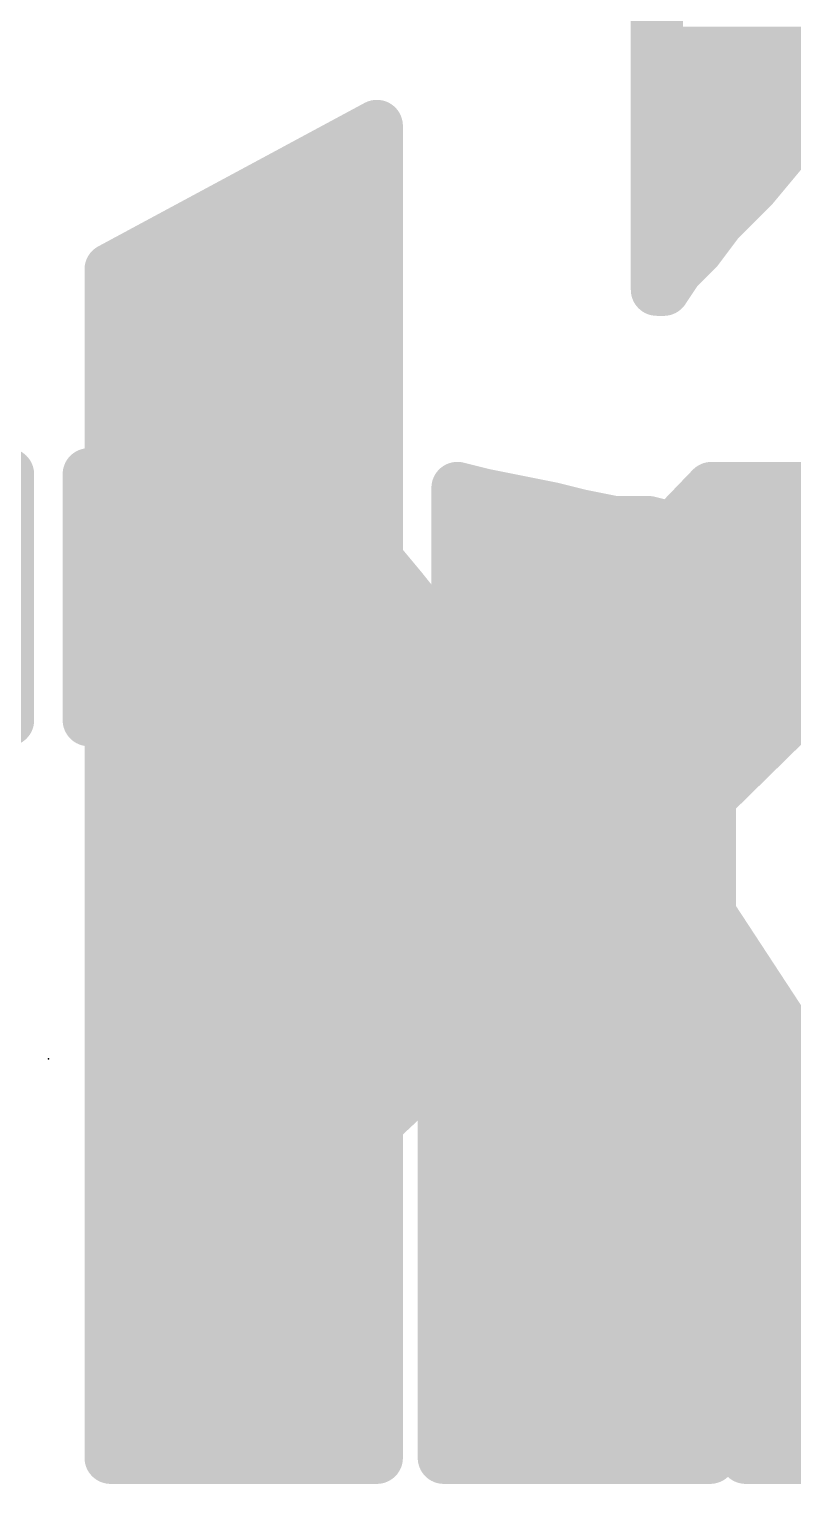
# Model space of a CAD drawing. Extents: x -41 to 66, y -21 to 32.
# Drawn here: x 12.672 to 13.79, y 20.841 to 22.971 of the extents above; entities that cross this region are included whole.
import ezdxf

# ---------------------------------------------------------------- set-up
doc = ezdxf.new("R2010")
doc.units = 0
for name, color, linetype in [('21', 41, 'CONTINUOUS'), ('22', 40, 'CONTINUOUS'), ('23', 53, 'CONTINUOUS'), ('24', 53, 'CONTINUOUS')]:
    doc.layers.add(name, color=color, linetype=linetype)

msp = doc.modelspace()

# ---------------------------------------------------------------- linework, layer by layer
at = {"layer": '21', "const_width": 0.0762}
for points in [[(13.591, 23.869), (13.591, 22.589)], [(13.591, 22.9362), (13.8982, 22.9362)], [(13.591, 22.86), (13.8417, 22.86)], [(13.781, 22.799), (13.841, 22.859)], [(12.791, 22.619), (13.181, 22.829)], [(13.181, 22.829), (13.181, 21.789)], [(13.731, 22.739), (13.781, 22.799)], [(13.0971, 22.7838), (13.181, 22.7838)], [(13.591, 22.7838), (13.7683, 22.7838)], [(13.681, 22.689), (13.731, 22.739)], [(12.9555, 22.7076), (13.181, 22.7076)], [(13.591, 22.7076), (13.6996, 22.7076)], [(13.651, 22.649), (13.681, 22.689)], [(13.621, 22.619), (13.651, 22.649)], [(12.814, 22.6314), (13.181, 22.6314)], [(13.591, 22.6314), (13.6334, 22.6314)], [(12.791, 20.879), (12.791, 22.619)], [(13.601, 22.589), (13.621, 22.619)], [(13.591, 22.589), (13.601, 22.589)], [(12.791, 22.5552), (13.181, 22.5552)], [(12.791, 22.479), (13.181, 22.479)], [(12.791, 22.4028), (13.181, 22.4028)], [(12.791, 22.3266), (13.181, 22.3266)], [(12.631, 22.319), (12.641, 22.319)], [(12.641, 22.319), (12.641, 21.959)], [(13.181, 21.789), (13.671, 22.299)], [(14.131, 22.299), (13.601, 21.779)], [(13.671, 22.299), (14.131, 22.299)], [(12.2835, 22.2504), (12.641, 22.2504)], [(12.791, 22.2504), (13.181, 22.2504)], [(13.6243, 22.2504), (14.0815, 22.2504)], [(12.202, 22.1742), (12.641, 22.1742)], [(12.791, 22.1742), (13.181, 22.1742)], [(13.5511, 22.1742), (14.0038, 22.1742)], [(12.1404, 22.098), (12.641, 22.098)], [(12.791, 22.098), (13.181, 22.098)], [(13.4779, 22.098), (13.9261, 22.098)], [(11.731, 22.0218), (12.641, 22.0218)], [(12.791, 22.0218), (13.181, 22.0218)], [(13.4047, 22.0218), (13.8485, 22.0218)], [(12.641, 21.959), (12.631, 21.959)], [(12.791, 21.9456), (13.181, 21.9456)], [(13.3315, 21.9456), (13.7708, 21.9456)], [(12.791, 21.8694), (13.181, 21.8694)], [(13.2582, 21.8694), (13.6931, 21.8694)], [(12.791, 21.7932), (13.181, 21.7932)], [(13.185, 21.7932), (13.6155, 21.7932)], [(13.601, 21.779), (14.191, 20.879)], [(12.791, 21.717), (13.6416, 21.717)], [(12.791, 21.6408), (13.6916, 21.6408)], [(12.791, 21.5646), (13.7416, 21.5646)], [(13.331, 21.509), (13.181, 21.369)], [(13.721, 20.879), (13.331, 21.509)], [(12.791, 21.4884), (13.3089, 21.4884)], [(13.3438, 21.4884), (13.7915, 21.4884)], [(12.791, 21.4122), (13.2273, 21.4122)], [(13.3909, 21.4122), (13.8415, 21.4122)], [(13.181, 21.369), (13.181, 20.879)], [(12.791, 21.336), (13.181, 21.336)], [(13.4381, 21.336), (13.8914, 21.336)], [(12.791, 21.2598), (13.181, 21.2598)], [(13.4853, 21.2598), (13.9414, 21.2598)], [(12.791, 21.1836), (13.181, 21.1836)], [(13.5324, 21.1836), (13.9913, 21.1836)], [(12.791, 21.1074), (13.181, 21.1074)], [(13.5796, 21.1074), (14.0413, 21.1074)], [(12.791, 21.0312), (13.181, 21.0312)], [(13.6268, 21.0312), (14.0912, 21.0312)], [(12.791, 20.955), (13.181, 20.955)], [(13.674, 20.955), (14.1412, 20.955)], [(13.181, 20.879), (12.791, 20.879)], [(14.191, 20.879), (13.721, 20.879)]]:
    msp.add_lwpolyline(points, dxfattribs=at)
at = {"layer": '21', "const_width": 0.0381}
for points in [[(13.591, 22.9552, 1), (13.591, 22.9171)], [(13.591, 22.879, 1), (13.591, 22.8409)], [(13.2001, 22.829, 1), (13.162, 22.829)], [(13.19, 22.8122, 1), (13.172, 22.8458)], [(13.7675, 22.8125, 1), (13.7945, 22.7855)], [(13.7956, 22.7868, 1), (13.7664, 22.8112)], [(13.0971, 22.8028, 1), (13.0971, 22.7647)], [(13.181, 22.7647, 1), (13.181, 22.8028)], [(13.591, 22.8028, 1), (13.591, 22.7647)], [(13.7683, 22.7647, 1), (13.7683, 22.8028)], [(13.7164, 22.7512, 1), (13.7456, 22.7268)], [(13.7445, 22.7255, 1), (13.7175, 22.7525)], [(12.9555, 22.7266, 1), (12.9555, 22.6885)], [(13.181, 22.6885, 1), (13.181, 22.7266)], [(13.591, 22.7266, 1), (13.591, 22.6885)], [(13.6962, 22.6776, 1), (13.6658, 22.7004)], [(13.6996, 22.6885, 1), (13.6996, 22.7266)], [(13.6675, 22.7025, 1), (13.6945, 22.6755)], [(13.6645, 22.6355, 1), (13.6375, 22.6625)], [(12.814, 22.6505, 1), (12.814, 22.6124)], [(13.181, 22.6124, 1), (13.181, 22.6505)], [(13.591, 22.6505, 1), (13.591, 22.6124)], [(13.6358, 22.6604, 1), (13.6662, 22.6376)], [(13.6334, 22.6124, 1), (13.6334, 22.6505)], [(12.782, 22.6358, 1), (12.8, 22.6022)], [(12.8101, 22.619, 1), (12.772, 22.619)], [(13.6075, 22.6325, 1), (13.6345, 22.6055)], [(13.6369, 22.6084, 1), (13.6051, 22.6296)], [(13.591, 22.6081, 1), (13.591, 22.57)], [(13.5851, 22.5996, 1), (13.6169, 22.5784)], [(13.601, 22.57, 1), (13.601, 22.6081)], [(13.572, 22.589, 1), (13.6101, 22.589)], [(12.791, 22.5743, 1), (12.791, 22.5362)], [(13.181, 22.5362, 1), (13.181, 22.5743)], [(12.791, 22.4981, 1), (12.791, 22.46)], [(13.181, 22.46, 1), (13.181, 22.4981)], [(12.791, 22.4219, 1), (12.791, 22.3838)], [(13.181, 22.3838, 1), (13.181, 22.4219)], [(12.791, 22.3457, 1), (12.791, 22.3076)], [(13.181, 22.3076, 1), (13.181, 22.3457)], [(12.6601, 22.319, 1), (12.622, 22.319)], [(12.641, 22.3, 1), (12.641, 22.3381)], [(13.671, 22.318, 1), (13.671, 22.2799)], [(13.6847, 22.2858, 1), (13.6573, 22.3122)], [(12.641, 22.2314, 1), (12.641, 22.2695)], [(12.791, 22.2695, 1), (12.791, 22.2314)], [(13.181, 22.2314, 1), (13.181, 22.2695)], [(13.6243, 22.2695, 1), (13.6243, 22.2314)], [(12.641, 22.1552, 1), (12.641, 22.1933)], [(12.791, 22.1933, 1), (12.791, 22.1552)], [(13.181, 22.1552, 1), (13.181, 22.1933)], [(13.5511, 22.1933, 1), (13.5511, 22.1552)], [(12.641, 22.079, 1), (12.641, 22.1171)], [(12.791, 22.1171, 1), (12.791, 22.079)], [(13.181, 22.079, 1), (13.181, 22.1171)], [(13.4779, 22.1171, 1), (13.4779, 22.079)], [(12.641, 22.0028, 1), (12.641, 22.0409)], [(12.791, 22.0409, 1), (12.791, 22.0028)], [(13.181, 22.0028, 1), (13.181, 22.0409)], [(13.4047, 22.0409, 1), (13.4047, 22.0028)], [(12.641, 21.9399, 1), (12.641, 21.978)], [(12.791, 21.9647, 1), (12.791, 21.9266)], [(13.181, 21.9266, 1), (13.181, 21.9647)], [(13.3315, 21.9647, 1), (13.3315, 21.9266)], [(13.7708, 21.9266, 1), (13.7708, 21.9647)], [(12.622, 21.959, 1), (12.6601, 21.959)], [(12.791, 21.8885, 1), (12.791, 21.8504)], [(13.181, 21.8504, 1), (13.181, 21.8885)], [(13.2582, 21.8885, 1), (13.2582, 21.8504)], [(13.6931, 21.8504, 1), (13.6931, 21.8885)], [(12.791, 21.8123, 1), (12.791, 21.7742)], [(13.185, 21.8123, 1), (13.185, 21.7742)], [(13.181, 21.7742, 1), (13.181, 21.8123)], [(13.6155, 21.7742, 1), (13.6155, 21.8123)], [(13.1673, 21.8022, 1), (13.1947, 21.7758)], [(13.5877, 21.7926, 1), (13.6143, 21.7654)], [(13.6169, 21.7894, 1), (13.5851, 21.7686)], [(13.162, 21.789, 1), (13.2001, 21.789)], [(12.791, 21.7361, 1), (12.791, 21.698)], [(13.6416, 21.698, 1), (13.6416, 21.7361)], [(12.791, 21.6599, 1), (12.791, 21.6218)], [(13.6916, 21.6218, 1), (13.6916, 21.6599)], [(12.791, 21.5837, 1), (12.791, 21.5456)], [(13.7416, 21.5456, 1), (13.7416, 21.5837)], [(13.3472, 21.519, 1), (13.3148, 21.499)], [(13.344, 21.4951, 1), (13.318, 21.5229)], [(12.791, 21.5075, 1), (12.791, 21.4694)], [(13.3089, 21.4694, 1), (13.3089, 21.5075)], [(13.3438, 21.5075, 1), (13.3438, 21.4694)], [(13.7915, 21.4694, 1), (13.7915, 21.5075)], [(12.791, 21.4313, 1), (12.791, 21.3932)], [(13.2273, 21.3932, 1), (13.2273, 21.4313)], [(13.3909, 21.4313, 1), (13.3909, 21.3932)], [(13.2001, 21.369, 1), (13.162, 21.369)], [(13.168, 21.3829, 1), (13.194, 21.3551)], [(12.791, 21.3551, 1), (12.791, 21.317)], [(13.181, 21.317, 1), (13.181, 21.3551)], [(13.4381, 21.3551, 1), (13.4381, 21.317)], [(12.791, 21.2789, 1), (12.791, 21.2408)], [(13.181, 21.2408, 1), (13.181, 21.2789)], [(13.4853, 21.2789, 1), (13.4853, 21.2408)], [(12.791, 21.2027, 1), (12.791, 21.1646)], [(13.181, 21.1646, 1), (13.181, 21.2027)], [(13.5324, 21.2027, 1), (13.5324, 21.1646)], [(12.791, 21.1265, 1), (12.791, 21.0884)], [(13.181, 21.0884, 1), (13.181, 21.1265)], [(13.5796, 21.1265, 1), (13.5796, 21.0884)], [(12.791, 21.0503, 1), (12.791, 21.0122)], [(13.181, 21.0122, 1), (13.181, 21.0503)], [(13.6268, 21.0503, 1), (13.6268, 21.0122)], [(12.791, 20.9741, 1), (12.791, 20.936)], [(13.181, 20.936, 1), (13.181, 20.9741)], [(13.674, 20.9741, 1), (13.674, 20.936)], [(12.791, 20.8981, 1), (12.791, 20.86)], [(13.181, 20.86, 1), (13.181, 20.8981)], [(13.721, 20.8981, 1), (13.721, 20.86)], [(12.772, 20.879, 1), (12.8101, 20.879)], [(13.162, 20.879, 1), (13.2001, 20.879)], [(13.7048, 20.869, 1), (13.7372, 20.889)]]:
    msp.add_lwpolyline(points, format="xyb", dxfattribs=at)
at = {"layer": '22', "const_width": 0.0762}
for points in [[(12.779, 22.329), (12.769, 22.319)], [(12.7766, 22.3266), (12.9274, 22.3266)], [(12.919, 22.329), (12.779, 22.329)], [(12.989, 22.309), (12.919, 22.329)], [(12.769, 22.319), (12.759, 22.319)], [(12.759, 22.319), (12.759, 21.959)], [(13.049, 22.289), (12.989, 22.309)], [(13.119, 22.249), (13.049, 22.289)], [(13.339, 22.289), (13.299, 22.299)], [(13.299, 22.299), (13.299, 22.029)], [(13.439, 22.269), (13.339, 22.289)], [(13.479, 22.259), (13.439, 22.269)], [(12.759, 22.2504), (13.1166, 22.2504)], [(13.169, 22.209), (13.119, 22.249)], [(13.299, 22.2504), (13.522, 22.2504)], [(13.529, 22.249), (13.479, 22.259)], [(13.579, 22.249), (13.529, 22.249)], [(13.619, 22.239), (13.579, 22.249)], [(13.669, 22.229), (13.619, 22.239)], [(13.669, 20.879), (13.669, 22.229)], [(13.219, 22.149), (13.169, 22.209)], [(12.759, 22.1742), (13.198, 22.1742)], [(13.299, 22.1742), (13.669, 22.1742)], [(13.259, 22.099), (13.219, 22.149)], [(12.759, 22.098), (13.2596, 22.098)], [(13.299, 22.029), (13.259, 22.099)], [(13.299, 22.098), (13.669, 22.098)], [(12.759, 22.0218), (13.669, 22.0218)], [(12.769, 21.959), (12.789, 21.969)], [(12.789, 21.969), (12.899, 21.969)], [(12.899, 21.969), (12.999, 21.959)], [(12.759, 21.959), (12.769, 21.959)], [(12.999, 21.959), (13.079, 21.939)], [(13.0526, 21.9456), (13.669, 21.9456)], [(13.079, 21.939), (13.149, 21.899)], [(13.149, 21.899), (13.199, 21.839)], [(13.1737, 21.8694), (13.669, 21.8694)], [(13.199, 21.839), (13.239, 21.769)], [(13.2252, 21.7932), (13.669, 21.7932)], [(13.239, 21.769), (13.259, 21.699)], [(13.2539, 21.717), (13.669, 21.717)], [(13.259, 21.699), (13.279, 21.609)], [(13.2719, 21.6408), (13.669, 21.6408)], [(13.279, 21.609), (13.279, 20.879)], [(13.279, 21.5646), (13.669, 21.5646)], [(13.279, 21.4884), (13.669, 21.4884)], [(13.279, 21.4122), (13.669, 21.4122)], [(13.279, 21.336), (13.669, 21.336)], [(13.279, 21.2598), (13.669, 21.2598)], [(13.279, 21.1836), (13.669, 21.1836)], [(13.279, 21.1074), (13.669, 21.1074)], [(13.279, 21.0312), (13.669, 21.0312)], [(13.279, 20.955), (13.669, 20.955)], [(13.279, 20.879), (13.669, 20.879)]]:
    msp.add_lwpolyline(points, dxfattribs=at)
at = {"layer": '22', "const_width": 0.0381}
for points in [[(12.7766, 22.3457, 1), (12.7766, 22.3076)], [(12.779, 22.3481, 1), (12.779, 22.31)], [(12.7925, 22.3155, 1), (12.7655, 22.3425)], [(12.9242, 22.3473, 1), (12.9138, 22.3107)], [(12.919, 22.31, 1), (12.919, 22.3481)], [(12.9274, 22.3076, 1), (12.9274, 22.3457)], [(12.759, 22.3381, 1), (12.759, 22.3)], [(12.7781, 22.319, 1), (12.74, 22.319)], [(12.7555, 22.3325, 1), (12.7825, 22.3055)], [(12.769, 22.3, 1), (12.769, 22.3381)], [(12.995, 22.3271, 1), (12.983, 22.2909)], [(12.9838, 22.2907, 1), (12.9942, 22.3273)], [(13.0585, 22.3055, 1), (13.0395, 22.2725)], [(13.043, 22.2709, 1), (13.055, 22.3071)], [(13.3036, 22.3175, 1), (13.2944, 22.2805)], [(13.3181, 22.299, 1), (13.28, 22.299)], [(13.3427, 22.3077, 1), (13.3353, 22.2703)], [(13.3344, 22.2705, 1), (13.3436, 22.3075)], [(13.4436, 22.2875, 1), (13.4344, 22.2505)], [(13.4353, 22.2503, 1), (13.4427, 22.2877)], [(12.759, 22.2695, 1), (12.759, 22.2314)], [(13.1309, 22.2639, 1), (13.1071, 22.2341)], [(13.1095, 22.2325, 1), (13.1285, 22.2655)], [(13.1166, 22.2314, 1), (13.1166, 22.2695)], [(13.299, 22.2695, 1), (13.299, 22.2314)], [(13.4827, 22.2777, 1), (13.4753, 22.2403)], [(13.4744, 22.2405, 1), (13.4836, 22.2775)], [(13.529, 22.2681, 1), (13.529, 22.23)], [(13.522, 22.2314, 1), (13.522, 22.2695)], [(13.5253, 22.2303, 1), (13.5327, 22.2677)], [(13.5836, 22.2675, 1), (13.5744, 22.2305)], [(13.579, 22.23, 1), (13.579, 22.2681)], [(13.6227, 22.2577, 1), (13.6153, 22.2203)], [(13.6144, 22.2205, 1), (13.6236, 22.2575)], [(13.6881, 22.229, 1), (13.65, 22.229)], [(13.6653, 22.2103, 1), (13.6727, 22.2477)], [(13.1836, 22.2212, 1), (13.1544, 22.1968)], [(13.1571, 22.1941, 1), (13.1809, 22.2239)], [(12.759, 22.1933, 1), (12.759, 22.1552)], [(13.198, 22.1552, 1), (13.198, 22.1933)], [(13.299, 22.1933, 1), (13.299, 22.1552)], [(13.669, 22.1552, 1), (13.669, 22.1933)], [(13.2339, 22.1609, 1), (13.2041, 22.1371)], [(13.2044, 22.1368, 1), (13.2336, 22.1612)], [(12.759, 22.1171, 1), (12.759, 22.079)], [(13.2755, 22.1085, 1), (13.2425, 22.0895)], [(13.2441, 22.0871, 1), (13.2739, 22.1109)], [(13.2596, 22.079, 1), (13.2596, 22.1171)], [(13.299, 22.1171, 1), (13.299, 22.079)], [(13.669, 22.079, 1), (13.669, 22.1171)], [(12.759, 22.0409, 1), (12.759, 22.0028)], [(13.28, 22.029, 1), (13.3181, 22.029)], [(13.2825, 22.0195, 1), (13.3155, 22.0385)], [(13.669, 22.0028, 1), (13.669, 22.0409)], [(12.789, 21.9881, 1), (12.789, 21.95)], [(12.7975, 21.952, 1), (12.7805, 21.986)], [(12.9009, 21.988, 1), (12.8971, 21.95)], [(12.899, 21.95, 1), (12.899, 21.9881)], [(12.759, 21.978, 1), (12.759, 21.9399)], [(12.7605, 21.976, 1), (12.7775, 21.942)], [(12.769, 21.9399, 1), (12.769, 21.978)], [(13.0036, 21.9775, 1), (12.9944, 21.9405)], [(12.9971, 21.94, 1), (13.0009, 21.978)], [(13.0526, 21.9647, 1), (13.0526, 21.9266)], [(13.669, 21.9266, 1), (13.669, 21.9647)], [(12.74, 21.959, 1), (12.7781, 21.959)], [(13.0885, 21.9555, 1), (13.0695, 21.9225)], [(13.0744, 21.9205, 1), (13.0836, 21.9575)], [(13.1636, 21.9112, 1), (13.1344, 21.8868)], [(13.1395, 21.8825, 1), (13.1585, 21.9155)], [(13.1737, 21.8885, 1), (13.1737, 21.8504)], [(13.669, 21.8504, 1), (13.669, 21.8885)], [(13.2155, 21.8485, 1), (13.1825, 21.8295)], [(13.1844, 21.8268, 1), (13.2136, 21.8512)], [(13.2252, 21.8123, 1), (13.2252, 21.7742)], [(13.669, 21.7742, 1), (13.669, 21.8123)], [(13.2573, 21.7742, 1), (13.2207, 21.7638)], [(13.2225, 21.7595, 1), (13.2555, 21.7785)], [(13.2539, 21.7361, 1), (13.2539, 21.698)], [(13.669, 21.698, 1), (13.669, 21.7361)], [(13.2776, 21.7031, 1), (13.2404, 21.6949)], [(13.2407, 21.6938, 1), (13.2773, 21.7042)], [(13.2719, 21.6599, 1), (13.2719, 21.6218)], [(13.669, 21.6218, 1), (13.669, 21.6599)], [(13.298, 21.609, 1), (13.2599, 21.609)], [(13.2604, 21.6049, 1), (13.2976, 21.6131)], [(13.279, 21.5837, 1), (13.279, 21.5456)], [(13.669, 21.5456, 1), (13.669, 21.5837)], [(13.279, 21.5075, 1), (13.279, 21.4694)], [(13.669, 21.4694, 1), (13.669, 21.5075)], [(13.279, 21.4313, 1), (13.279, 21.3932)], [(13.669, 21.3932, 1), (13.669, 21.4313)], [(13.279, 21.3551, 1), (13.279, 21.317)], [(13.669, 21.317, 1), (13.669, 21.3551)], [(13.279, 21.2789, 1), (13.279, 21.2408)], [(13.669, 21.2408, 1), (13.669, 21.2789)], [(13.279, 21.2027, 1), (13.279, 21.1646)], [(13.669, 21.1646, 1), (13.669, 21.2027)], [(13.279, 21.1265, 1), (13.279, 21.0884)], [(13.669, 21.0884, 1), (13.669, 21.1265)], [(13.279, 21.0503, 1), (13.279, 21.0122)], [(13.669, 21.0122, 1), (13.669, 21.0503)], [(13.279, 20.9741, 1), (13.279, 20.936)], [(13.669, 20.936, 1), (13.669, 20.9741)], [(13.279, 20.8981, 1), (13.279, 20.86)], [(13.669, 20.86, 1), (13.669, 20.8981)], [(13.2599, 20.879, 1), (13.298, 20.879)], [(13.65, 20.879, 1), (13.6881, 20.879)]]:
    msp.add_lwpolyline(points, format="xyb", dxfattribs=at)
at = {"layer": '23'}
msp.add_point((12.7, 21.463), dxfattribs=at)
at = {"layer": '24'}
msp.add_point((12.7, 21.463), dxfattribs=at)

doc.saveas('drawing.dxf')
